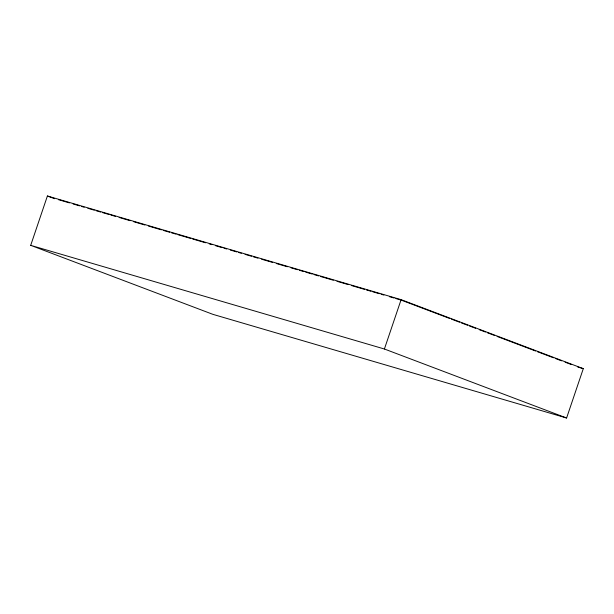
<?xml version="1.0" encoding="UTF-8"?>
<svg xmlns="http://www.w3.org/2000/svg" width="614" height="614" viewBox="0 0 614 614"><rect width="100%" height="100%" fill="white"/><g stroke="black" fill="none" stroke-linecap="round" stroke-linejoin="round"><path stroke-width="0.92" d="M30.7 245.347L47.401 195.996L401.111 299.655L583.3 368.653L566.599 418.004L212.889 314.345L30.7 245.347L384.402 349.005L566.599 418.004M384.402 349.005L401.111 299.655M58.437 199.673L69.466 202.904M73.143 203.978L79.582 205.867M81.416 206.404L84.179 207.217M87.856 208.292L94.287 210.18M96.129 210.717L100.727 212.068M102.561 212.605L109 214.493M110.835 215.03L115.432 216.374M119.108 217.456L130.145 220.687M133.821 221.761L144.85 225M148.527 226.075L161.398 229.851M163.24 230.388L169.679 232.276M171.513 232.813L176.111 234.157M177.953 234.702L190.824 238.47M192.658 239.007L205.529 242.783M209.205 243.858L211.968 244.664M215.644 245.746L222.076 247.634M223.918 248.171L226.673 248.977M230.35 250.059L236.789 251.94M238.623 252.477L241.386 253.29M245.063 254.365L251.494 256.253M253.336 256.79L257.934 258.141M261.61 259.215L272.639 262.447M276.315 263.529L287.352 266.76M291.028 267.834L297.46 269.723M299.302 270.26L303.899 271.611M305.734 272.148L312.173 274.036M314.015 274.573L318.605 275.924M320.447 276.461L333.318 280.23M336.994 281.312L348.031 284.543M351.707 285.617L364.578 289.394M366.412 289.931L371.009 291.282M372.851 291.819L379.283 293.707M381.125 294.244L383.88 295.05M389.399 296.669L393.996 298.013M395.83 298.55L400.428 299.901M577.789 367.042L583.3 368.653M401.349 300.169L449.678 318.474M451.467 319.15L459.525 322.204M461.314 322.88L467.576 325.251M469.365 325.934L475.635 328.306M479.212 329.657L485.474 332.036M487.27 332.711L494.431 335.421M497.11 336.441L535.6 351.016M537.388 351.692L553.498 357.793M555.286 358.469L561.549 360.84M565.133 362.199L571.396 364.57M47.401 195.996L54.546 198.698"/></g></svg>
